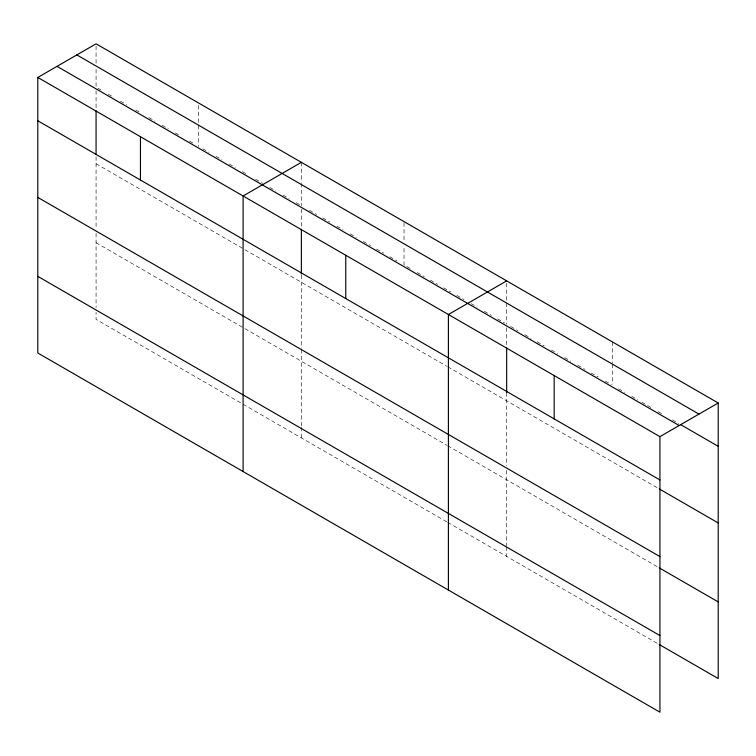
<?xml version="1.0" encoding="UTF-8"?>
<svg xmlns="http://www.w3.org/2000/svg" width="756" height="756" viewBox="0 0 756 756"><rect width="100%" height="100%" fill="white"/><g stroke="black" fill="none" stroke-linecap="round" stroke-linejoin="round"><path stroke-width="0.57" stroke-dasharray="3.78 2.83" d="M101.153 90.049L96.069 87.12L96.069 68.39M108.269 94.16L113.343 97.089M120.459 101.2L126.564 104.725M135.711 110.007L139.775 112.351M148.923 117.634L155.018 121.149M162.134 125.26L168.229 128.785M175.345 132.886L180.429 135.825M189.576 141.107L193.64 143.451M202.788 148.734L208.883 152.249M215.999 156.36L222.094 159.885M229.21 163.986L235.305 167.511M242.421 171.612L247.505 174.551M255.632 179.248L262.748 183.349M269.864 187.46L275.959 190.975M283.075 195.086L289.179 198.611M296.295 202.712L300.359 205.065M309.506 210.348L316.622 214.449M322.717 217.974L329.833 222.075M336.949 226.186L343.044 229.711M350.16 233.812L356.256 237.337M363.371 241.447L370.487 245.549M376.582 249.074L383.698 253.175M389.794 256.7L396.909 260.811M410.121 268.437L404.025 264.912L404.025 246.191M417.236 272.547L424.352 276.649M430.447 280.174L437.563 284.275M443.659 287.8L450.774 291.91M456.87 295.426L463.986 299.537M471.101 303.638L477.197 307.163M484.312 311.274L491.428 315.375M497.533 318.9L504.639 323.01M510.744 326.526L517.86 330.637M524.976 334.747L531.081 338.272M537.185 341.797L544.301 345.908M551.417 350.009L557.522 353.534M564.637 357.645L570.742 361.17M577.858 365.28L584.983 369.391M591.079 372.916L598.204 377.017M605.32 381.128L611.424 384.653M618.54 388.764L624.645 392.288M631.761 396.399L637.866 399.924M641.929 402.268L651.086 407.55M658.202 411.661L663.286 414.6M672.434 419.882L678.538 423.407M96.069 163.759L446.711 366.197M447.732 366.783L658.202 488.3M96.069 242.723L446.711 445.161M447.732 445.747L658.202 567.265M446.711 521.801L96.069 319.363L96.069 312.285M447.732 522.387L658.202 643.904M612.436 341.939L612.436 363.003M612.436 364.175L612.436 384.067M506.671 283.216L506.671 301.937M506.671 303.109L506.671 324.182M506.671 327.717L506.671 345.407M506.671 392.562L506.671 465.639M506.671 470.355L506.671 545.813M506.671 546.994L506.671 556.425M404.025 222.774L404.025 241.504M301.37 162.342L301.37 182.243M301.37 183.415L301.37 205.651M301.37 209.185L301.37 228.047M301.37 275.212L301.37 348.289M301.37 349.47L301.37 426.1M301.37 427.282L301.37 437.894M198.724 105.415L198.724 124.145M198.724 125.316L198.724 146.38M96.069 46.154L96.069 63.712M96.069 90.654L96.069 109.525M96.069 156.681L96.069 228.577M96.069 233.292L96.069 307.569"/><path stroke-width="1.13" d="M37.8 77.452L659.931 436.637L659.931 712.19L37.8 353.005L37.8 77.452L96.069 43.81L718.2 402.995L718.2 678.548L659.213 644.49M301.37 162.342L243.101 195.984L243.101 471.536M506.671 280.873L448.402 314.515L448.402 590.067M659.931 436.637L718.2 402.995M76.838 54.914L698.969 414.099M680.57 424.579L718.2 446.305M57.031 66.348L679.162 425.534M37.8 120.762L659.931 479.947M659.213 488.886L718.2 522.944M37.8 197.401L659.931 556.586M659.213 567.85L718.2 601.908M37.8 276.365L659.931 635.55M554.167 375.581L554.167 418.881M506.671 347.76L506.671 392.562M345.757 255.254L345.757 298.554M301.37 229.229L301.37 274.041M140.455 136.723L140.455 180.022M96.069 110.697L96.069 154.328"/></g></svg>
